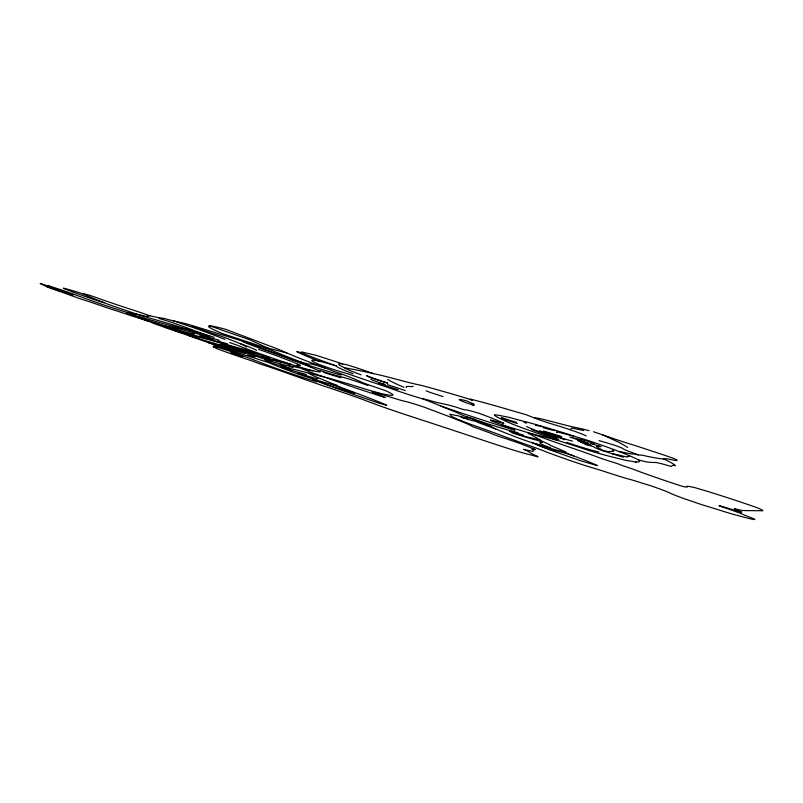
<?xml version="1.0" encoding="UTF-8"?>
<svg xmlns="http://www.w3.org/2000/svg" width="803" height="803" viewBox="0 0 803 803"><rect width="100%" height="100%" fill="white"/><g stroke="black" fill="none" stroke-linecap="round" stroke-linejoin="round"><path stroke-width="1.2" d="M570.722 429.113L571.957 428.089L583.841 430.538M465.891 416.546L473.71 418.825A25.325 1.345 17.5 0 0 487.441 423.743A37.871 2.028 17.5 0 0 518.055 432.747M217.844 341.084L227.54 343.905M147.862 320.999L130.227 315.418A29.661 1.405 18.2 0 1 124.013 313.341A13.631 0.622 18.2 0 0 115.773 310.6A57.786 2.77 18.3 0 1 105.745 307.348A62.875 2.78 18.3 0 0 91.151 302.309A26.047 1.184 18.3 0 0 80.651 298.957A125.087 6.263 18.3 0 1 70.232 295.193A55.277 2.459 18.4 0 0 59.643 291.419A45.851 2.188 18.4 0 1 52.004 288.799A18.017 0.843 18.4 0 1 45.129 285.948A79.126 3.583 18.5 0 0 40.15 283.469L51.422 287.113M301.557 362.223A209.051 12.527 17.6 0 1 281.211 354.324A167.867 8.442 18.2 0 0 272.99 350.861A64.973 3.433 18.1 0 0 263.846 347.328A208.318 9.907 18.1 0 0 222.652 333.646A78.252 4.467 18 0 1 209.794 325.877L249.653 339.759L268.523 348.351M599.008 440.576L613.311 444.792A17.766 1.124 17.2 0 1 622.817 448.536A25.756 1.636 17.1 0 0 628.699 451.336A40.672 2.499 17.2 0 1 638.154 454.859M312.538 379.106L335.022 387.578A40.923 1.837 17.8 0 0 354.675 393.169L330.525 384.055M279.856 349.847L225.894 329.411A49.405 2.821 18.1 0 0 209.794 325.877M602.38 434.744L618.119 441.961A336.106 20.868 17.9 0 1 627.635 447.422M557.051 432.345L556.469 431.944L559.199 432.415A143.315 8.08 17.1 0 1 573.392 436.149M103.948 302.661L104.099 302.741A15.317 0.753 18.3 0 1 98.679 301.135A82.488 4.246 18.3 0 1 76.666 293.386A58.559 2.961 18.3 0 1 63.517 288.428L63.397 288.096A33.525 1.636 18.3 0 1 72.712 290.706A13.781 0.683 18.4 0 1 83.281 293.998M340.944 377.801A42.007 2.228 17.9 0 1 323.529 372.351M367.854 385.47A22.765 1.174 17.8 0 0 348.141 378.775A35.984 1.847 17.8 0 0 335.383 375.232A13.862 0.723 17.9 0 1 319.634 370.384M341.235 375.021A54.504 2.991 17.9 0 1 302.791 363.518M300.794 362.745A27.192 1.445 17.9 0 1 299.358 361.611A54.785 3.001 18 0 0 307.84 363.889A69.53 3.764 18.1 0 0 310.761 363.98A34.639 1.867 17.8 0 1 317.356 365.526A84.877 4.928 17.9 0 0 324.954 368.015A13.079 0.713 17.9 0 1 333.436 371.147A101.66 5.902 17.7 0 0 343.794 374.81A82.307 4.266 17.9 0 1 362.053 382.389A25.555 1.375 17.7 0 0 376.587 387.578A14.394 0.753 17.8 0 1 386.233 391.021A82.91 4.236 17.9 0 1 380.21 393.299A50.047 2.55 17.8 0 1 363.518 388.542A57.133 2.71 17.7 0 0 341.737 381.927A46.072 2.188 17.8 0 0 324.422 377.049A125.559 6.304 18.1 0 1 309.095 373.184A90.669 4.437 18 0 1 296.739 370.022A22.986 1.074 17.9 0 0 294.209 369.48A23.247 1.094 17.9 0 1 282.094 366.298A15.147 0.713 17.9 0 1 266.506 360.918A24.441 1.144 17.9 0 1 271.113 361.159A17.335 0.833 18 0 0 283.66 364.823A98.93 4.778 18.1 0 0 287.916 365.375A12.145 0.582 17.9 0 1 288.347 365.425L303.584 368.788A47.819 2.409 18 0 0 312.889 370.775M263.846 347.328A88.581 4.768 17.8 0 1 287.093 353.109A42.81 2.359 18 0 1 293.948 355.95A43.854 2.499 17.9 0 0 298.616 357.907A124.846 6.464 18.1 0 1 305.05 360.386A734.454 55.748 16.5 0 0 324.954 368.015M287.093 353.109A233.502 14.253 17.5 0 1 280.94 350.238M324.422 377.049A41.977 2.098 17.8 0 1 303.203 369.31A27.543 1.355 17.8 0 1 303.132 368.687M261.738 356.753A34.8 1.716 18 0 0 277.768 361.45A53.962 2.69 18 0 0 291.027 364.381A88.681 4.688 17.9 0 1 237.668 345.4A13.059 0.652 18.1 0 0 229.618 342.58M309.095 373.184A61.711 2.951 17.7 0 0 314.535 376.246A869.739 49.304 16.3 0 0 337.119 385.46A32.602 1.486 17.9 0 1 302.46 375.593A115.311 5.521 17.7 0 1 268.483 362.544A261.216 14.263 18.1 0 1 228.805 349.827A228.313 12.155 17.9 0 1 188.273 335.423M289.833 368.186A33.756 1.616 17.9 0 1 280.016 363.859M293.135 367.694A16.953 0.823 17.9 0 1 287.735 365.365M271.113 361.159A51.944 2.55 18 0 1 238.19 350.178M255.063 356.893A16.843 0.783 18 0 1 247.304 354.876M245.266 353.491A119.266 5.852 18.2 0 1 226.647 348.221A94.995 4.125 18 0 0 207.927 342.5M47.206 286.942A29.872 1.385 18.4 0 0 49.415 287.293A14.645 0.683 18.4 0 1 53.962 288.377A21.892 1.014 18.3 0 1 64.531 291.7M73.163 295.052A15.528 0.723 18.3 0 0 58.258 290.395L54.263 288.99L57.083 289.773A393.701 21.35 19 0 0 65.966 292.422L66.468 292.493L64.32 291.619A16.371 0.763 18.4 0 0 53.64 288.016L48.1 285.758L49.886 286.259A27.754 1.295 18.4 0 1 56.31 288.307A21.721 1.014 18.4 0 1 65.565 291.389A21.36 1.004 18.4 0 1 73.675 294.189A186.366 9.987 18.2 0 0 88.069 299.449A69.981 3.473 18.3 0 0 105.093 305.411A84.907 4.246 18.3 0 0 127.125 312.497M136.861 314.164A84.114 4.065 18.4 0 1 129.363 312.859A34.258 1.626 18.2 0 0 127.436 313.341A52.546 2.389 18.3 0 1 135.436 316.302A98.679 4.888 18.1 0 0 144.741 319.855A17.636 0.813 18.2 0 1 150.844 322.164A46.152 2.188 18.1 0 0 154.557 323.729A57.605 2.77 18.1 0 0 191.084 336.347A40.009 1.897 18.1 0 0 210.707 342.239A76.134 3.413 18 0 1 229.006 347.719A27.091 1.295 18.1 0 0 238.752 350.299A48.381 2.268 17.9 0 1 251.269 353.671A34.991 1.656 17.9 0 1 259.148 355.96A27.332 1.345 18 0 0 269.647 359.021A43.974 2.168 18 0 0 275.74 360.467A73.625 3.694 18.1 0 0 284.081 362.464A14.524 0.713 17.9 0 1 286.581 363.056A31.749 1.546 17.9 0 1 297.532 366.409A36.235 1.847 17.9 0 0 311.815 370.524A66.84 3.413 18 0 0 320.176 371.96A88.601 4.477 18 0 0 318.189 370.394A63.969 3.393 17.8 0 1 310.239 366.75A31.458 1.636 18 0 0 306.555 364.984A167.787 8.09 18.1 0 0 278.942 354.545A47.106 2.6 17.9 0 1 260.754 347.589A32.341 1.716 18.1 0 0 230.852 337.511A59.412 3.332 18.2 0 1 213.377 332.02A11.844 0.642 18.2 0 1 205.227 329.571A69.349 3.563 18.1 0 0 185.734 323.709L169.282 319.875A17.485 0.903 18.2 0 0 163.25 318.279A174.221 9.004 18.6 0 1 149.338 315.669A89.394 4.517 18.1 0 0 148.324 316.432A13.872 0.693 18.2 0 0 146.869 316.432A17.395 0.853 18.3 0 1 144.269 315.981A26.529 1.285 18.2 0 0 136.861 314.164A154.567 8.361 18.3 0 1 108.214 304.357L102.453 302.008A49.485 2.489 18.3 0 1 94.794 298.947A77.931 3.684 18.4 0 0 89.073 296.558A30.665 1.536 18.3 0 1 83.1 293.898A13.561 0.673 18.3 0 1 89.294 295.193A12.687 0.632 18.4 0 1 98.076 298.234A201.944 11.684 18.3 0 0 114.086 303.785A44.035 2.279 18.3 0 0 129.584 308.924A32.09 1.586 18.3 0 1 149.92 315.8M252.152 353.611A25.435 1.204 18 0 0 239.384 349.857A50.599 2.379 17.9 0 0 231.314 347.89A11.724 0.562 18 0 1 220.253 344.607A38.966 1.837 18 0 1 233.051 347.679A50.87 2.509 18.1 0 0 243.048 350.61A59.081 2.911 18.1 0 0 252.654 352.888A23.056 1.124 18 0 1 269.969 357.757M174.301 330.264A46.694 2.228 18.2 0 0 190.341 335.092A40.652 1.937 18.2 0 0 201.322 337.812A55.798 2.62 18 0 1 211.249 340.352A39.417 1.857 18 0 1 229.558 345.902A52.667 2.63 18.1 0 0 255.484 353.049M165.599 327.253A81.735 3.965 18.2 0 0 188.314 333.777A283.399 12.236 17.6 0 1 206.02 338.274A34.519 1.636 18 0 1 226.014 344.256A36.426 1.817 18.1 0 0 240.498 348.472A27.894 1.365 18 0 1 252.413 351.664M152.58 322.495A34.117 1.576 18.1 0 1 165.719 326.369A42.408 2.048 18.2 0 0 175.917 329.401A55.367 2.69 18.2 0 0 194.316 334.008M200.017 335.534A19.001 0.913 18.1 0 1 213.548 339.759M137.534 317.115A59.271 2.891 18.2 0 0 164.213 325.657A134.041 6.444 18.4 0 0 169.433 326.721A214.662 9.787 17.8 0 1 181.96 329.601A40.17 1.937 18.1 0 1 195.189 333.155A144.5 7.719 18.3 0 0 219.239 340.342M138.859 315.007A163.521 7.418 18 0 1 168.409 323.519A69.56 3.322 18.1 0 1 197.909 332.623M130.638 314.164A78.001 3.573 18.1 0 1 145.162 318.369A169.212 8.743 18.4 0 0 159.777 322.645A85.419 4.266 18.3 0 0 182.602 328.467A20.687 1.024 18.1 0 1 188.504 329.802A33.736 1.656 18.1 0 1 209.543 336.347M158.974 318.45A16.542 0.833 18.2 0 1 172.896 322.806A45.771 2.258 18.2 0 1 192.971 330.083A22.715 1.164 18.1 0 0 214.21 337.32M172.786 320.608A71.999 3.583 18.2 0 1 224.79 339.368M192.198 326.058A32.652 1.696 18.2 0 1 203.279 330.174A13.571 0.723 18.1 0 0 213.779 333.817A13.761 0.723 18.1 0 1 221.046 336.156A134.282 6.554 18.2 0 1 239.967 343.554A35.191 1.797 18.1 0 1 256.569 350.469M239.967 343.554A67.191 3.413 18.2 0 1 246.451 347.047M258.566 349.375A58.729 2.961 18 0 1 279.454 356.763A23.177 1.215 17.9 0 0 287.645 359.975A13.902 0.713 18 0 1 293.406 362.223A34.479 1.797 17.9 0 0 299.539 364.813A28.778 1.465 18 0 1 296.869 365.114M242.928 341.656A47.708 2.63 18 0 0 248.99 344.226A32.421 1.777 18 0 0 260.052 348.281A69.881 3.563 18 0 1 280.076 355.388A72.561 4.015 17.9 0 0 289.692 359.031A254.029 11.593 18.2 0 1 311.293 367.322M317.958 378.835A16.371 0.753 17.9 0 1 297.973 372.923M306.314 374.499A46.955 2.208 17.9 0 1 280.809 367.011M313.812 379.869A102.754 4.748 17.7 0 0 346.304 391.854A151.416 7.177 17.6 0 0 379.167 403.206L386.705 405.344A41.967 1.797 17.8 0 0 381.616 402.986A222.742 8.843 18 0 0 335.082 385.32M302.52 352.999A72.601 4.206 17.8 0 0 296.769 351.563A74.197 4.497 17.8 0 0 318.942 361.089A53.53 3.051 17.8 0 0 319.373 364.542A21.651 1.225 17.9 0 0 347.378 373.626A183.736 11.583 17.7 0 0 383.583 385.982A46.403 2.489 17.8 0 1 394.996 389.987A35.473 2.007 17.7 0 0 422.97 398.961A174.582 8.803 17.9 0 1 441.048 406.107A173.578 10.519 17.4 0 0 500.55 425.781L514.914 430.267L513.669 429.434A58.609 3.252 17.3 0 1 501.795 424.677M441.048 406.107A94.814 5.3 17.4 0 0 451.156 410.233A53.63 2.81 17.7 0 1 458.854 413.585A87.898 4.768 17.4 0 0 469.735 418.062A246.782 11.362 17.9 0 1 489.689 425.71A26.66 1.355 17.5 0 1 491.637 427.096A44.556 2.279 17.4 0 0 495.852 428.983A162.106 8.512 17.2 0 0 523.466 439.823A11.563 0.572 17.4 0 0 533.001 442.945A35.874 1.706 17.4 0 1 550.657 448.315A13.43 0.662 17.4 0 0 558.687 450.694A71.116 3.583 17.5 0 0 565.804 452.139A127.125 6.153 17.6 0 0 552.032 446.107A11.142 0.562 17.3 0 1 549.794 444.962A31.588 1.606 17.4 0 0 546.281 443.156A106.99 5.621 17.2 0 1 540.329 440.144A889.011 37.942 18.8 0 0 530.482 434.443A14.605 0.793 17.4 0 1 532.128 433.911A96.039 5.029 17.2 0 1 557.784 440.476A55.437 2.971 17.3 0 1 586.481 449.76A33.937 1.927 17.3 0 0 609.407 456.265A117.399 6.996 17.4 0 0 627.454 460.681A47.066 2.62 17.1 0 1 631.198 461.163A40.09 2.238 17.1 0 1 636.317 462.297A15.538 0.883 17.1 0 1 636.869 461.906A108.546 6.374 17.4 0 0 638.084 459.657A102.613 5.972 17.4 0 0 618.23 451.226A74.197 4.376 17.3 0 0 586.903 440.114A46.423 2.971 17.2 0 1 570.973 435.146A60.255 3.583 17.3 0 0 544.795 427.116A52.797 3.152 17.3 0 0 525.222 421.635A32.281 2.018 17.5 0 1 512.173 418.192A8.391 0.512 17.4 0 0 507.245 417.018A116.495 6.755 17.2 0 0 494.558 414.699A77.078 4.587 17.3 0 0 497.679 417.329A205.267 11.302 17.9 0 1 505.96 421.344A69.62 4.095 17.3 0 0 527.822 429.866A100.435 5.34 17.5 0 1 543.681 435.427A102.483 5.42 17.5 0 1 557.784 440.476M422.97 398.961A11.975 0.662 17.6 0 1 428.953 400.265A21.269 1.204 17.6 0 0 435.236 402.082A120.841 7.046 17.9 0 0 443.266 403.819A40.541 2.248 17.5 0 1 454.759 406.719L464.285 409.841A26.66 1.516 17.6 0 0 465.429 409.851A14.765 0.843 17.5 0 1 479.762 413.555A85.841 4.708 17.6 0 1 503.832 423.352A10.539 0.592 17.5 0 1 497.719 421.816A25.576 1.405 17.4 0 0 490.422 419.999A19.051 1.054 17.4 0 0 495.471 422.428A17.285 0.954 17.4 0 0 509.694 427.206A81.585 4.216 17.4 0 1 532.128 433.911A222.953 13.531 17 0 0 574.577 448.907A123.742 6.143 17.4 0 1 600.664 458.202A19.694 1.044 17.2 0 0 614.516 462.689A12.657 0.652 17.2 0 1 621.683 465.278A37.52 1.987 17.1 0 0 631.058 468.46A28.727 1.465 17.2 0 1 637.893 471.03A145.755 7.93 16.9 0 0 671.258 482.713A46.193 2.389 17.1 0 0 683.042 486.508A49.876 2.55 17.2 0 0 687.438 486.879A33.666 1.706 17 0 1 695.539 487.833A85.329 4.688 17 0 0 708.226 491.587A88.902 4.326 17.1 0 1 756.366 507.446A47.076 2.359 17 0 1 762.85 510.758L742.785 510.557A61.901 2.921 17.1 0 1 735.126 508.821A13.41 0.612 17 0 0 734.685 509.072A291.87 12.557 17.5 0 1 741.56 512.184L736.231 510.738A65.143 3.041 17 0 1 725.561 507.496L718.986 505.669L722.489 506.974A53.51 2.309 17.1 0 1 742.464 514.171A55.899 2.439 16.9 0 0 747.513 516.319A50.328 2.138 17.1 0 1 754.88 519.36A35.121 1.506 17.1 0 1 748.888 518.467A93.359 4.135 17.1 0 1 730.901 513.639L722.961 511.25A16.662 0.693 17.1 0 0 710.916 507.476L702.264 504.816A94.603 4.166 17 0 1 682.289 498.011A83.532 3.634 17 0 1 670.344 493.253A33.867 1.465 17.2 0 0 666.58 491.566A59.874 2.57 17.3 0 0 650.079 485.514L643.434 483.536A18.82 0.823 17.2 0 0 632.112 480.003A18.74 0.823 17.2 0 0 626.029 478.357L617.146 475.617A31.799 1.375 17.3 0 0 609.256 473.087A55.558 2.379 17.3 0 0 600.142 470.136A301.938 10.851 17.3 0 0 583.942 465.198A107.311 5.079 17.2 0 1 545.177 451.517A48.822 2.198 17.5 0 0 535.621 447.863L507.074 437.565A212.253 9.044 17.8 0 0 475.436 426.002A32.23 1.586 17.5 0 1 468.39 423.482A88.731 4.457 17.4 0 1 452.199 416.747A17.285 0.853 17.5 0 1 451.276 416.105A243.7 11.864 18.1 0 0 449.71 414.408A21.561 1.084 17.5 0 1 454.227 415.091A20.758 1.064 17.6 0 0 456.877 415.482A30.996 1.566 17.5 0 1 467.928 418.684A50.438 2.63 17.6 0 1 460.982 417.118A15.367 0.793 17.5 0 0 471.913 420.501A20.125 1.034 17.6 0 0 475.587 421.294A22.946 1.184 17.5 0 0 481.951 423.944A230.22 13.069 17.1 0 0 495.852 428.983M318.942 361.089A42.82 2.439 17.8 0 1 336.397 365.957A55.176 3.242 17.7 0 0 352.939 373.716M336.397 365.957A103.818 6.514 17.8 0 1 307.328 355.167A28.657 1.726 17.9 0 1 301.938 351.955A114.949 7.267 18.2 0 0 315.408 355.137A98.97 5.661 17.9 0 1 342.64 363.93M586.23 435.888A31.036 1.987 17.3 0 0 555.525 425.058A23.578 1.576 17.3 0 1 534.517 417.982A99.07 6.856 17.1 0 1 526.176 414.709A148.274 10.891 17.5 0 1 505.348 408.687A87.075 5.43 17.4 0 0 470.297 399.111L472.435 400.185A59.332 3.694 17.5 0 0 441.008 390.83A77.068 4.728 17.5 0 0 421.184 385.34A83.683 5.511 17.9 0 1 397.314 379.488A86.744 5.189 17.6 0 0 373.536 373.636A39.979 2.399 17.8 0 0 347.508 364.953A34.91 2.128 17.8 0 0 340.894 363.739A66.99 4.055 17.7 0 0 344.387 367.734A41.856 2.489 17.8 0 0 361.039 374.8M344.387 367.734A305.19 16.562 17.2 0 1 373.536 373.636M398.127 389.646A19.533 1.114 17.7 0 1 378.574 382.921L385.159 384.617A15.779 0.903 17.7 0 1 370.876 379.247M387.588 384.667A39.417 2.188 17.7 0 1 405.264 390.619M404.009 387.337A135.556 8.411 17.4 0 1 387.678 379.387M406.408 387.518A96.601 5.772 17.5 0 1 410.734 386.584A81.384 5.009 17.9 0 0 413.073 386.102M426.162 390.8A9.375 0.582 17.6 0 0 434.222 393.771A16.682 1.004 17.6 0 1 442.985 396.612M534.517 417.982A30.484 2.007 17.3 0 1 545.277 419.849A536.725 48.782 18.3 0 0 568.665 425.941A194.316 14.474 17.7 0 0 580.117 428.451A30.092 2.028 17.2 0 1 589.011 430.649M593.497 431.763A91.492 5.932 17.3 0 1 614.395 438.91A49.274 3.463 17 0 0 631.951 444.581A68.195 4.427 17.1 0 1 651.504 450.955A50.097 3.272 17.1 0 1 673.978 458.563A22.715 1.506 17 0 1 672.633 459.938A38.725 2.489 16.9 0 0 663.639 458.965A119.436 7.97 17.3 0 1 646.455 456.164A12.567 0.783 17 0 0 641.306 455.11A44.838 2.841 17.2 0 1 637.783 454.799A20.918 1.285 17.1 0 0 632.413 453.856A18.098 1.124 17.2 0 1 628.337 453.364A242.084 13.219 16.7 0 0 618.812 451.447M663.639 458.965A125.961 7.9 17.3 0 1 675.343 465.66A38.092 2.339 16.9 0 0 672.051 465.539A116.475 7.267 17.3 0 1 670.826 466.372A17.295 1.044 17 0 0 654.776 462.458A201.091 12.617 17.5 0 1 648.162 462.116A15.096 0.903 17.1 0 1 638.325 459.838M612.468 449.861A58.308 3.513 17.3 0 1 611.515 451.376A38.062 2.228 17.1 0 0 609.457 451.698A51.653 3.082 17.3 0 1 603.404 450.593A52.125 3.061 17.1 0 1 599.711 448.475A59.221 3.523 17.1 0 1 596.448 446.398A37.942 2.258 17.1 0 1 601.066 446.649L590.566 443.356L594.25 444.069L587.736 441.218L569.879 437.073L588.589 443.467L577.498 440.425L589.041 444.26L580.428 441.921L582.918 443.045L591.008 445.294L584.996 444.28L593.829 446.739A29.249 1.716 17.2 0 0 602.079 450.583A20.828 1.184 17.2 0 1 612.027 453.685A12.838 0.753 17.2 0 0 623.449 457.178M612.027 453.685A40.632 2.319 17.1 0 1 620.267 455.361A11.844 0.693 17.2 0 0 627.354 457.007A111.125 6.454 16.9 0 1 629.191 456.265M550.366 434.634A27.573 1.576 17.3 0 1 563.806 438.749A118.081 7.388 17.4 0 0 572.388 441.058M564.72 439.683A236.363 15.528 16.9 0 1 539.385 430.689M544.564 432.195A18.65 1.084 17.3 0 1 561.026 437.063M543.46 431.04A42.017 2.409 17.3 0 1 561.407 436.501M556.118 437.755A53.219 3.142 17.3 0 1 526.668 426.574M554.893 430.589A20.687 1.285 17.4 0 1 543.189 427.688M535.39 425.6A23.678 1.445 17.3 0 1 542.447 426.714M526.457 423.191A9.495 0.582 17.4 0 1 524.791 421.966M517.423 423.593A27.031 1.616 17.4 0 1 501.453 418.524M516.399 422.298A18.75 1.124 17.4 0 1 501.403 417.49M531.576 429.464A325.637 15.799 17.8 0 1 546.592 435.085A31.718 1.827 17.3 0 0 558.717 439.452M598.958 452.049A27.884 1.596 17.3 0 1 566.527 442.363M523.355 435.055A22.323 1.184 17.4 0 1 511.391 431.402M509.463 431.341A31.166 1.646 17.4 0 0 527.922 437.213A48.541 2.469 17.3 0 1 540.329 440.144M511.842 432.787A31.708 1.656 17.4 0 0 523.345 436.38A20.226 1.054 17.4 0 0 533.142 439.261A10.128 0.522 17.4 0 1 539.596 441.098L542.507 442.232A178.908 8.843 17 0 0 539.887 442.844A48.471 2.429 17.3 0 0 550.577 447.893M535.872 443.788A35.884 1.757 17.3 0 0 553.257 450.593A23.789 1.134 17.3 0 1 559.55 451.567A14.795 0.713 17.3 0 1 573.713 455.913M532.218 442.704A59 2.901 17.3 0 0 544.504 447.813A197.889 10.238 17.1 0 0 580.981 460.882L597.532 465.67A144.54 6.605 17.5 0 0 573.573 455.863A54.413 2.7 17.2 0 1 563.987 451.818M312.307 378.765A51.713 2.319 17.7 0 0 314.716 380.311A68.938 2.991 17.9 0 1 317.105 381.947A45.721 2.048 17.9 0 1 287.022 372.221A44.185 1.977 17.9 0 1 273.181 367.282A113.384 5.3 17.8 0 1 253.929 359.945A287.865 10.83 18.2 0 0 231.264 351.634L213.618 346.023L217.412 347.609A41.856 1.847 18 0 0 213.046 346.745A66.247 2.851 18.1 0 1 216.609 348.552A62.493 2.831 17.9 0 0 253.788 361.521A23.287 1.004 18 0 1 254.832 362.063A261.447 13.33 17.7 0 0 262.25 364.672A25.586 1.084 17.9 0 1 268.563 366.71A136.299 5.35 18 0 1 278.209 369.992A278.972 10.058 18.1 0 1 298.314 377.149A109.108 4.969 17.7 0 0 324.201 386.183A87.196 3.463 17.8 0 1 359.041 398.147A16.592 0.683 17.8 0 1 365.676 400.627A58.749 2.509 17.7 0 0 373.475 403.487A73.485 3.142 17.6 0 0 381.395 406.398A90.337 3.915 17.6 0 0 413.425 417.249A388.01 12.055 17.7 0 1 450.503 429.404L496.525 444.701A56.672 2.349 17.5 0 0 510.688 449.248A25.656 1.044 17.5 0 0 527.4 454.086A28.296 1.124 17.4 0 1 538.05 456.947A57.846 2.339 17.5 0 0 537.187 456.184A193.051 8.08 17.1 0 1 532.941 454.237A270.41 11.242 17 0 1 528.986 451.838A67.502 2.81 17.5 0 0 523.556 449.309A50.288 2.188 17.5 0 0 533.463 450.965A156.545 6.856 17.7 0 0 533.011 449.66A13.571 0.602 17.4 0 1 533.453 449.248L535.35 449.59L534.497 449.148A446.558 22.534 16.7 0 1 521.137 443.908A44.285 1.977 17.5 0 0 498.181 436.17L493.644 434.483A37.008 1.696 17.6 0 0 489.89 432.877A42.037 1.997 17.4 0 1 482.884 430.308A18.589 0.863 17.5 0 0 477.163 428.26L472.616 426.674A90.197 4.206 17.7 0 0 454.769 418.835A158.151 7.217 17.8 0 0 444.882 414.93A26.609 1.325 17.6 0 1 438.839 412.692A66.559 3.182 17.7 0 0 432.988 410.463A110.904 5.822 17.5 0 1 424.556 407.302A42.027 2.038 17.7 0 0 419.166 405.485A34.057 1.656 17.6 0 0 409.349 402.464A28.607 1.405 17.6 0 0 403.919 401.099L400.075 400.085A104.42 5.541 17.8 0 1 378.966 393.57L372.1 391.583A24.923 1.225 17.7 0 0 379.086 394.785A56.712 2.69 17.8 0 1 385.279 397.595A92.245 4.718 17.7 0 1 325.908 377.51M242.938 356.492L230.883 352.577L242.907 356.492M372.482 378.343A17.114 1.004 17.8 0 0 387.869 383.161A52.777 3.192 17.7 0 1 366.6 375.684A17.556 1.034 17.8 0 0 372.482 378.343M472.947 405.073A8.783 0.542 17.5 0 0 473.348 404.622A14.113 0.883 17.5 0 1 473.85 403.909A17.606 1.114 17.5 0 1 467.055 400.998A18.75 1.174 17.5 0 0 459.426 399.844A18.75 1.174 17.5 0 0 472.947 405.073"/></g></svg>
